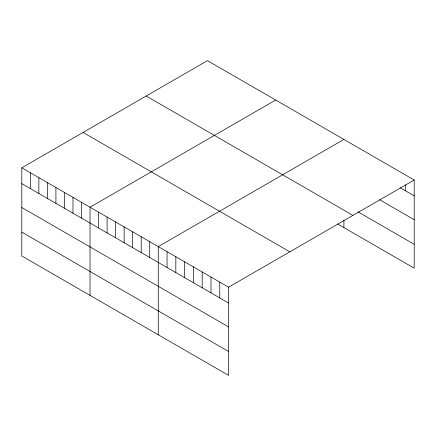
<?xml version="1.0" encoding="UTF-8"?>
<svg xmlns="http://www.w3.org/2000/svg" width="436" height="436" viewBox="0 0 436 436"><rect width="100%" height="100%" fill="white"/><g stroke="black" fill="none" stroke-linecap="round" stroke-linejoin="round"><path stroke-width="0.65" d="M21.8 167.822L228.557 287.193L228.557 375.358L21.8 255.987L21.8 167.822L207.443 60.642L414.2 180.014L414.2 268.178L337.649 223.979M275.672 100.035L90.029 207.214L90.029 295.379M343.9 139.427L158.263 246.607L158.263 334.772M228.557 287.193L414.2 180.014M400.139 187.72L414.2 195.84M379.636 199.753L414.2 219.711M357.961 211.836L414.2 244.307M146.18 96.013L352.937 215.384M83.063 132.451L289.82 251.823M21.8 183.649L228.557 303.015M21.8 207.52L228.557 326.891M21.8 232.115L228.557 351.487M405.415 184.831L405.415 190.766M343.9 220.294L343.9 227.592M219.771 282.119L219.771 297.946M210.986 277.045L210.986 292.872M202.195 271.977L202.195 287.798M193.41 266.903L193.41 282.724M184.624 261.829L184.624 277.65M175.833 256.755L175.833 272.576M167.048 251.681L167.048 267.502M149.733 241.686L149.733 257.507M141.204 236.759L141.204 252.58M132.675 231.838L132.675 247.659M124.146 226.911L124.146 242.732M115.616 221.989L115.616 237.811M107.087 217.063L107.087 232.884M98.558 212.141L98.558 227.963M81.499 202.293L81.499 218.114M72.97 197.366L72.97 213.193M64.446 192.445L64.446 208.266M55.917 187.518L55.917 203.345M47.388 182.597L47.388 198.418M38.858 177.67L38.858 193.497M30.329 172.749L30.329 188.57"/></g></svg>
